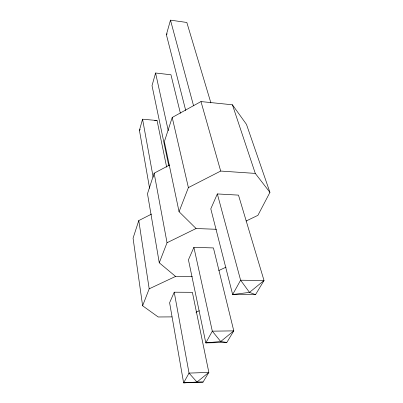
<?xml version="1.0" encoding="UTF-8"?>
<svg xmlns="http://www.w3.org/2000/svg" width="403" height="403" viewBox="0 0 403 403"><rect width="100%" height="100%" fill="white"/><g stroke="black" fill="none" stroke-linecap="round" stroke-linejoin="round"><path stroke-width="0.6" d="M149.578 188.302L139.433 130.305L142.561 119.197L157.064 120.517L166.661 167.185M180.398 113.258L170.953 74.772L155.578 73.008L152.017 85.653L168.741 165.628M185.723 110.503L166.384 34.668L170.479 20.15L186.831 22.467L210.905 102.941M151.604 214.058L138.778 220.577L133.066 238.183L142.617 305.781L158.208 316.98L172.005 316.889M169.723 164.963L154.137 173.204L147.483 193.727L159.266 262.796L175.572 276.428L192.317 276.654M246.057 221.046L257.91 215.343L269.934 192.377L246.475 124.381L232.42 104.795L200.981 101.571L172.212 117.464L164.353 141.705L179.058 211.701L196.085 228.521L216.426 229.297M142.617 305.781L149.186 288.83L138.778 220.577M159.266 262.796L167.038 242.737L154.137 173.204M179.058 211.701L188.392 187.602L172.212 117.464M174.227 292.205L169.603 302.744L183.617 382.85L203.047 382.079L208.85 372.407L192.382 292.311L174.227 292.205L189.032 373.102L196.961 382.054L203.047 382.079M193.898 247.366L188.438 259.809L205.812 342.882L226.829 342.464L233.785 330.873L213.434 247.926L193.898 247.366L212.316 331.17L220.708 341.517L226.829 342.464M217.343 193.934L210.799 208.845L232.652 294.543L255.527 294.653L264.02 280.503L238.48 195.123L217.343 193.934L240.611 280.216L249.492 292.382L255.527 294.653M139.433 130.305L140.234 129.398M166.384 34.668L167.215 33.746M188.392 187.602L220.688 171.058L255.285 173.411L269.934 192.377M167.038 242.737L196.085 228.521M149.186 288.83L175.572 276.428M218.728 270.554L226.073 267.159M195.949 312.26L199.329 310.748M154.666 120.693L157.064 120.517M232.42 104.795L255.285 173.411M200.981 101.571L220.688 171.058M170.479 20.15L193.571 105.788M155.578 73.008L168.278 130.789M142.561 119.197L153.195 177.285M189.032 373.102L183.617 382.85L196.961 382.054L208.85 372.407L189.032 373.102M212.316 331.17L205.812 342.882L220.708 341.517L233.785 330.873L212.316 331.17M240.611 280.216L232.652 294.543L249.492 292.382L264.02 280.503L240.611 280.216"/></g></svg>
